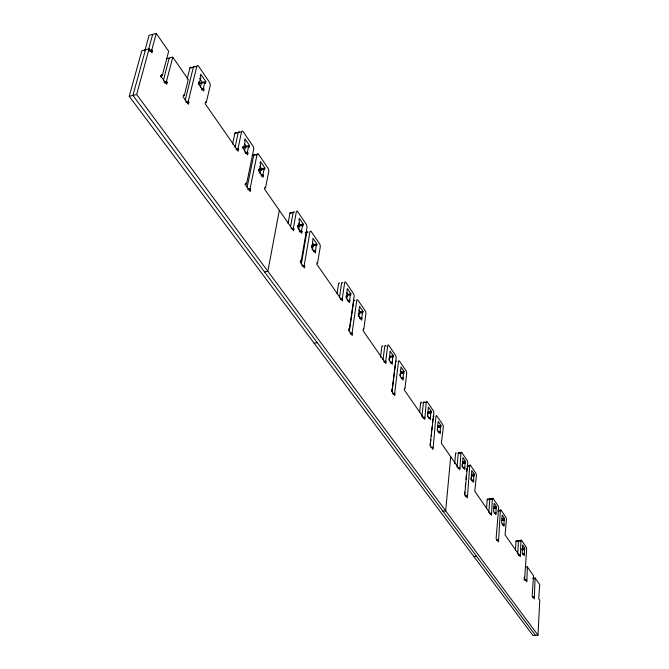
<?xml version="1.0" encoding="UTF-8"?>
<svg xmlns="http://www.w3.org/2000/svg" width="669" height="669" viewBox="0 0 669 669"><rect width="100%" height="100%" fill="white"/><g stroke="black" fill="none" stroke-linecap="round" stroke-linejoin="round"><path stroke-width="1" d="M144.822 50.777L149.078 35.323L156.262 33.45L151.796 49.891L152.515 50.903L151.972 52.893L149.103 48.854L141.845 50.71L129.234 96.311L533.034 635.55L537.976 635.199L539.766 600.126L538.729 598.663L539.732 584.656L535.1 577.999L532.658 578.208M535.1 577.999L534.263 598.931L532.148 595.962L533.528 575.733L527.364 566.877L525.717 567.028M524.145 580.098L524.32 577.096M515.439 550.336L515.991 541.53A1.748 0.527 83.9 0 1 516.635 540.786L521.586 540.301L526.177 547.05A1.731 0.518 84 0 1 526.628 549.366L524.638 578.777L526.812 581.838L527.364 566.877M524.764 548.028L522.297 548.262L522.205 549.801L524.672 549.567L524.764 548.028L522.598 544.859L522.138 552.594L524.312 555.747L524.404 549.174L521.929 549.408M517.689 554.016L518.467 541.288A1.748 0.527 83.9 0 1 519.111 540.544M498.087 510.213A1.798 0.56 83.6 0 1 498.48 510.405L501.031 510.129L505.94 517.338A1.79 0.552 83.7 0 1 506.408 519.746L505.078 534.84L520.298 556.725L520.95 541.045A1.748 0.527 83.9 0 1 521.586 540.301M501.85 520.223L504.393 519.964L504.501 518.391L502.185 515.005L501.641 522.907L503.966 526.277L504.108 519.545L502.411 519.721M486.514 508.783L487.199 499.718A1.823 0.585 83.5 0 1 487.927 499.007L493.07 498.447L498.104 505.839A1.806 0.569 83.5 0 1 498.581 508.281L496.114 538.52L498.497 541.882L500.337 510.848A1.806 0.56 83.6 0 1 501.031 510.129M493.839 508.582L496.406 508.306L496.523 506.726L494.148 503.247L493.571 511.216L495.955 514.67L496.114 507.871L494.399 508.055M488.796 512.538L489.775 499.442A1.823 0.577 83.5 0 1 490.494 498.731M467.288 465.499A1.882 0.619 83.1 0 1 467.84 465.624L470.491 465.306L475.885 473.234A1.873 0.61 83.2 0 1 476.387 475.768L474.773 491.28L491.498 515.322L492.351 499.158A1.823 0.577 83.5 0 1 493.07 498.447M471.051 478.603L473.61 482.307L473.828 475.341L471.185 475.651L471.503 476.111L474.145 475.81L474.279 474.187L471.729 470.466L471.511 477.432L471.193 476.972L470.859 479.548M457.011 467.054L458.24 453.44A1.907 0.636 82.9 0 1 459.043 452.779L461.727 452.445L467.271 460.581A1.898 0.627 83 0 1 467.773 463.157L464.754 494.266L467.372 497.97L469.713 465.992A1.89 0.619 83.1 0 1 470.491 465.306M471.503 476.111L471.637 474.497L474.279 474.187M462.363 462.823L465.03 462.505L464.788 469.529L462.162 465.724M462.689 463.299L465.356 462.981L465.499 461.351L462.881 457.529L462.639 464.554L462.312 464.077M464.587 495.11L464.855 492.024M465.298 486.881L465.557 483.796M465.95 479.263L466.268 475.542M466.619 471.453L466.878 468.367M462.02 466.753L462.271 463.809M421.905 416.662L423.41 402.654L426.212 402.27A2.007 0.702 82.1 0 1 427.115 401.659L433.253 410.657A1.99 0.694 82.3 0 1 433.796 413.383L430.1 445.37L433.01 449.468L435.929 416.511A1.982 0.686 82.4 0 1 436.807 415.884L442.778 424.639A1.965 0.677 82.5 0 1 443.313 427.315L441.356 443.246L459.812 469.78L460.916 453.114A1.907 0.636 82.9 0 1 461.727 452.445M454.652 463.734L455.564 453.774A1.907 0.644 82.9 0 1 456.375 453.105M450.714 456.693L445.671 510.84L442.886 511.141M437.3 430.995L437.601 427.984M438.053 427.491L438.22 425.827L440.963 425.467L440.804 427.131L438.053 427.491L437.702 426.981L440.453 426.621L440.804 427.131M440.963 425.467L438.153 421.353L437.317 429.724L440.143 433.821L440.453 426.621M430.217 445.654L430.418 443.714M430.619 441.774L430.819 439.842M431.212 435.979L431.605 432.132M431.806 430.217L432.191 426.387M432.584 422.574L432.977 418.777M427.516 416.846L427.943 412.806L430.727 412.43L431.087 412.957L428.302 413.325L427.943 412.806M428.302 413.325L428.478 411.652L431.262 411.276L431.087 412.957M431.262 411.276L428.369 407.045L427.483 415.482L430.384 419.689L430.727 412.43M252.104 155.568L257.063 154.489A2.534 1.07 77.1 0 1 258.56 154.28L267.993 168.12A2.5 1.045 77.4 0 1 268.729 171.573L265.484 188.031L264.932 187.236L264.556 189.118L293.574 230.83L293.908 228.974L293.39 228.221L296.308 211.981A2.4 0.978 78.5 0 1 297.655 211.663L306.26 224.291A2.375 0.962 78.7 0 1 306.946 227.569L301.15 261.077L300.64 260.35L300.314 262.223L304.403 267.993L304.721 266.12L304.211 265.401L309.939 231.951A2.358 0.953 78.9 0 1 311.244 231.591L319.565 243.817A2.333 0.937 79.2 0 1 320.234 247.037L317.591 263.076L317.098 262.373L316.797 264.205L342.453 301.083L342.269 298.617L344.652 282.803A2.25 0.878 80 0 1 345.831 282.36L353.466 293.566A2.224 0.861 80.2 0 1 354.102 296.635L349.36 329.24L348.909 328.596L348.641 330.419L352.262 335.529L352.07 333.07L356.753 300.523A2.208 0.853 80.3 0 1 357.89 300.055L365.291 310.926A2.191 0.836 80.5 0 1 365.91 313.945L363.744 329.549L363.309 328.922L363.066 330.703L385.913 363.551L385.729 361.21L387.677 345.823A2.116 0.786 81.2 0 1 388.706 345.279L395.53 355.298A2.099 0.769 81.4 0 1 396.115 358.183L392.243 389.876L391.842 389.299L391.624 391.072L394.861 395.638L394.668 393.297L398.49 361.661A2.091 0.761 81.5 0 1 399.485 361.109L406.116 370.835A2.066 0.744 81.6 0 1 406.685 373.67L404.921 388.848L404.528 388.288L404.327 390.019L424.807 419.455L426.212 402.27M419.614 412.347L420.625 403.039A2.007 0.711 82.1 0 1 421.537 402.429L421.93 402.997M400.514 374.389L400.121 373.82L399.911 375.543L403.056 380.092L403.474 372.65L400.606 373.068L400.999 373.637L403.867 373.218L404.068 371.504L400.94 366.938L400.238 376.162M400.999 373.637L401.199 371.931L400.154 370.409M392.661 356.87L393.063 357.455L393.28 355.724L390.378 356.167L390.161 357.898L389.759 357.313L392.661 356.87L392.21 364.388L388.973 359.696L389.191 357.957L389.601 358.542M391.992 391.708L395.605 362.096A2.082 0.761 81.5 0 1 396.608 361.536M389.325 360.775L390.06 351.016L393.28 355.724M383.036 359.721L384.759 346.274A2.116 0.786 81.2 0 1 385.796 345.739L386.222 346.366M380.485 357.271L381.848 346.726A2.116 0.794 81.2 0 1 382.885 346.191M362.289 312.523L362.723 313.159L362.966 311.394L359.479 306.293L358.91 314.004L358.467 313.368L358.216 315.149L361.728 320.234L362.289 312.523L359.286 313.017L358.785 316.554M358.801 310.19L359.972 311.896L359.721 313.652L359.286 313.017M349.318 331.506L353.742 301.042A2.208 0.853 80.3 0 1 354.879 300.565M350.196 294.878L350.648 295.531L350.907 293.758L347.303 288.49L346.693 296.275L346.241 295.623L345.973 297.412L349.594 302.656L350.196 294.878L347.161 295.397L346.634 298.959M339.501 297.153L341.6 283.33A2.25 0.878 80 0 1 342.787 282.887M337.051 293.716L338.556 283.865A2.241 0.886 80 0 1 339.66 283.313M316.119 245.13L316.604 245.841L316.905 244.034L312.983 238.289L312.247 246.284L311.754 245.565L311.445 247.388L315.392 253.108L316.119 245.13L311.411 246.008M312.214 250.256L312.975 245.715L313.468 246.426M301.359 263.962L306.787 232.553A2.358 0.953 78.9 0 1 308.091 232.202L305.215 232.854M302.513 225.261L303.015 226.005L303.333 224.182L299.277 218.245L298.951 220.068L299.461 220.812L298.491 226.306L297.973 225.57L297.646 227.401L301.736 233.322L302.053 231.491L301.552 230.755L302.513 225.261L297.747 226.189M298.683 229.534L299.336 225.879L299.837 226.615L300.164 224.801L299.001 223.103M290.538 226.816L293.114 212.617A2.4 0.987 78.4 0 1 294.469 212.29M288.071 223.387L289.928 213.244A2.4 0.987 78.4 0 1 291.291 212.926M279.316 210.325L267.859 271.288L264.514 271.898M264.012 169.065L264.564 169.867L264.932 168.019L260.484 161.513L260.107 163.37L260.667 164.189L259.539 169.784L258.978 168.964L258.602 170.838L263.076 177.327L263.452 175.454L262.892 174.651L264.012 169.065L258.259 170.286M259.973 173.48L260.718 169.759L261.278 170.57L261.646 168.713L259.973 166.28M257.063 154.489L250.047 188.809L250.624 189.628L250.231 191.551L245.582 184.995L245.983 183.072L246.568 183.891L244.879 184.243M246.568 183.891L253.668 149.522A2.551 1.079 76.9 0 0 252.915 146.001L243.148 131.659A2.584 1.104 76.6 0 0 241.584 131.826L234.894 133.332L232.553 144.086M247.104 187.487L253.752 155.208A2.534 1.07 77.1 0 1 255.157 154.857M242.747 147.824L248.575 146.536L247.396 152.164L247.973 153L247.58 154.882L242.939 148.158L243.34 146.268L243.926 147.113L242.245 147.489M243.926 147.113L245.113 141.485L244.536 140.641L244.938 138.767L249.545 145.508L249.152 147.372L248.575 146.536M244.453 151.018L245.247 147.272L245.824 148.108M241.584 131.826L238.013 148.468L238.607 149.321L238.197 151.219L205.115 103.67L205.567 101.738L206.203 102.658L210.175 85.816A2.709 1.179 75.3 0 0 209.372 82.095L198.601 66.281A2.751 1.204 74.9 0 0 196.853 66.298L189.912 68.012L187.169 79.034M235.062 147.255L238.239 132.579A2.584 1.104 76.5 0 1 239.586 132.136M204.739 82.538L203.368 88.258L204.003 89.178L203.552 91.093L198.425 83.675L198.894 81.76L199.538 82.688L200.917 76.968L200.282 76.032L200.742 74.134L205.826 81.568L205.366 83.466L204.739 82.538L198.693 84.001M200.365 87.179L201.285 83.374M166.556 58.747L172.769 57.183L188.29 79.486L184.243 95.776L183.574 94.831L183.089 96.804L188.407 104.314L188.892 102.349L188.232 101.412L196.853 66.298M185.196 100.241L193.383 67.151A2.743 1.213 74.9 0 1 194.629 66.582M161.095 76.492L166.681 84.311L167.2 82.312L166.506 81.342L172.769 57.183M163.437 80.205L169.215 58.078M160.911 77.069L161.622 74.485L162.324 75.472L160.518 75.915M162.324 75.472L168.672 51.279L156.262 33.45M148.702 48.887L152.666 34.387M537.976 635.199L136.635 94.513L149.103 48.854M145.474 49.782L132.93 95.416L535.509 635.374M149.078 50.593L151.796 49.891M149.797 51.597L152.515 50.903M160.56 75.773L162.358 75.329M163.813 81.994L166.506 81.342M164.507 82.973L167.2 82.312M129.234 96.311L136.635 94.513M198.927 83.232L205.826 81.568M201.637 88.668L203.368 88.258M201.411 89.797L204.003 89.178M185.589 102.039L188.232 101.412M187.128 102.767L188.892 102.349M242.889 146.971L249.545 145.508M236.324 148.844L238.013 148.468M236.073 149.873L238.607 149.321M244.896 152.708L247.396 152.164M245.473 153.544L247.973 153M256.085 154.823L258.56 154.28M259.187 169.24L264.932 168.019M261.245 174.994L262.892 174.651M260.977 175.98L263.452 175.454M247.53 189.335L250.047 188.809M248.943 189.971L250.624 189.628M289.928 213.244L293.114 212.617M297.789 225.261L303.333 224.182M290.982 228.689L293.39 228.221M292.303 229.283L293.908 228.974M299.16 231.215L301.552 230.755M299.67 231.951L302.053 231.491M312.214 244.913L316.905 244.034M313.636 250.867L315.208 250.574M313.343 251.728L315.701 251.285M301.811 265.836L304.211 265.401M303.124 266.413L304.721 266.12M350.907 293.758L347.872 294.276L346.843 292.771M340.22 298.968L342.269 298.617M340.68 299.628L342.729 299.277M347.378 300.565L349.41 300.222M347.83 301.217L349.862 300.874M359.972 311.896L362.966 311.394M359.537 318.151L361.544 317.825M359.972 318.787L361.979 318.461M350.038 333.405L352.07 333.07M350.489 334.04L352.521 333.714M314.121 343.214L317.298 342.704M383.772 361.503L385.729 361.21M384.182 362.096L386.138 361.795M390.077 362.355L392.017 362.063M390.487 362.941L392.427 362.648M401.199 371.931L404.068 371.504M400.948 378.085L402.863 377.809M401.341 378.654L403.256 378.37M392.72 393.573L394.668 393.297M393.121 394.141L395.07 393.865M422.741 417.473L424.623 417.222M423.109 418L424.991 417.749M428.344 417.724L430.2 417.481M428.704 418.25L430.56 418M438.12 431.873L439.951 431.639M438.471 432.383L440.311 432.149M430.953 447.477L432.818 447.243M458.24 453.44L460.916 453.114M462.831 461.669L465.499 461.351M467.054 466.301L469.713 465.992M457.83 467.857L459.628 467.648M462.823 467.623L464.604 467.414M458.165 468.342L459.963 468.124M463.149 468.099L464.93 467.89M471.662 480.417L473.426 480.217M471.98 480.877L473.744 480.676M465.398 496.038L467.188 495.838M465.724 496.498L467.514 496.306M487.199 499.718L492.351 499.158M493.956 506.993L496.523 506.726M497.786 511.124L500.337 510.848M494.056 512.822L495.771 512.646M489.583 513.457L491.314 513.274M494.349 513.257L496.064 513.073M489.884 513.892L491.615 513.708M501.959 518.651L504.501 518.391M502.084 524.446L503.782 524.279M502.377 524.872L504.075 524.697M496.59 540.017L498.313 539.85M496.891 540.435L498.606 540.268M515.991 541.53L520.95 541.045M473.828 556.491L476.504 556.24M522.481 553.957L524.128 553.807M522.748 554.35L524.404 554.2M518.458 554.919L520.122 554.768M518.734 555.32L520.398 555.161M524.973 580.031L526.628 579.881M525.24 580.408L526.896 580.266M532.449 597.024L534.088 596.89M532.708 597.501L534.347 597.367M347.161 295.397L347.612 296.049M403.474 372.65L403.867 373.218M465.03 462.505L465.356 462.981M473.828 475.341L474.145 475.81M496.114 507.871L496.406 508.306M504.108 519.545L504.393 519.964M199.546 78.281L202.373 82.404M244.478 143.718L246.217 146.243M312.649 242.981L313.778 244.62M424.715 402.613L424.322 402.044A2.007 0.711 82.1 0 0 423.41 402.654M459.043 452.779L459.394 453.289M467.84 465.624L468.183 466.126M433.169 416.879A1.982 0.686 82.4 0 1 434.047 416.252M234.894 133.332A2.584 1.112 76.5 0 1 236.132 132.771M189.912 68.012A2.743 1.213 74.8 0 1 191.56 67.837"/></g></svg>
